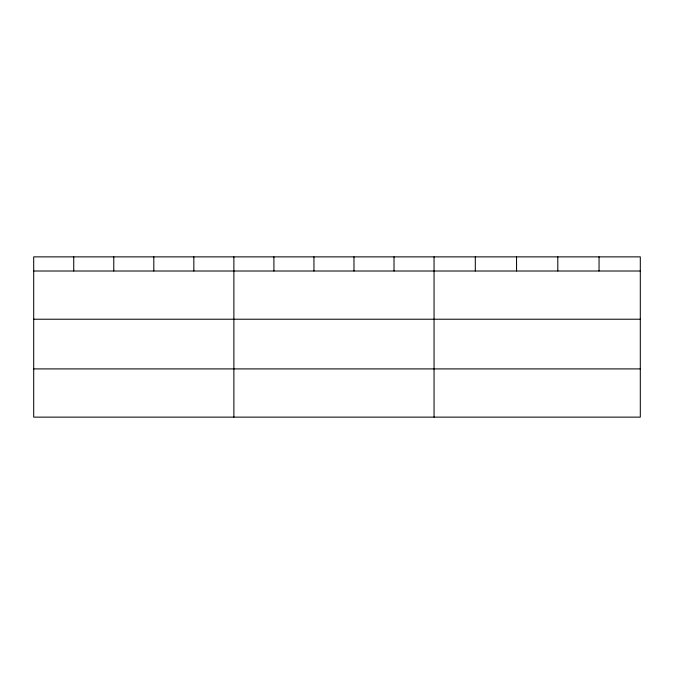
<?xml version="1.0" encoding="UTF-8"?>
<svg xmlns="http://www.w3.org/2000/svg" width="674" height="674" viewBox="0 0 674 674"><rect width="100%" height="100%" fill="white"/><g stroke="black" fill="none" stroke-linecap="round" stroke-linejoin="round"><path stroke-width="1.01" d="M640.3 319.223L640.3 256.87L33.7 256.87L33.7 417.13L640.3 417.13L640.3 319.223L33.7 319.223M33.7 271.007L640.3 271.007M33.7 368.905L640.3 368.905M599.051 256.87L599.051 271.007M557.802 256.87L557.802 271.007M516.554 256.87L516.554 271.007M475.305 256.87L475.305 271.007M434.056 256.87L434.056 417.13M394.02 256.87L394.02 271.007M353.985 256.87L353.985 271.007M313.949 256.87L313.949 271.007M273.914 256.87L273.914 271.007M233.878 256.87L233.878 417.13M193.842 256.87L193.842 271.007M153.807 256.87L153.807 271.007M113.771 256.87L113.771 271.007M73.736 256.87L73.736 271.007"/></g></svg>
